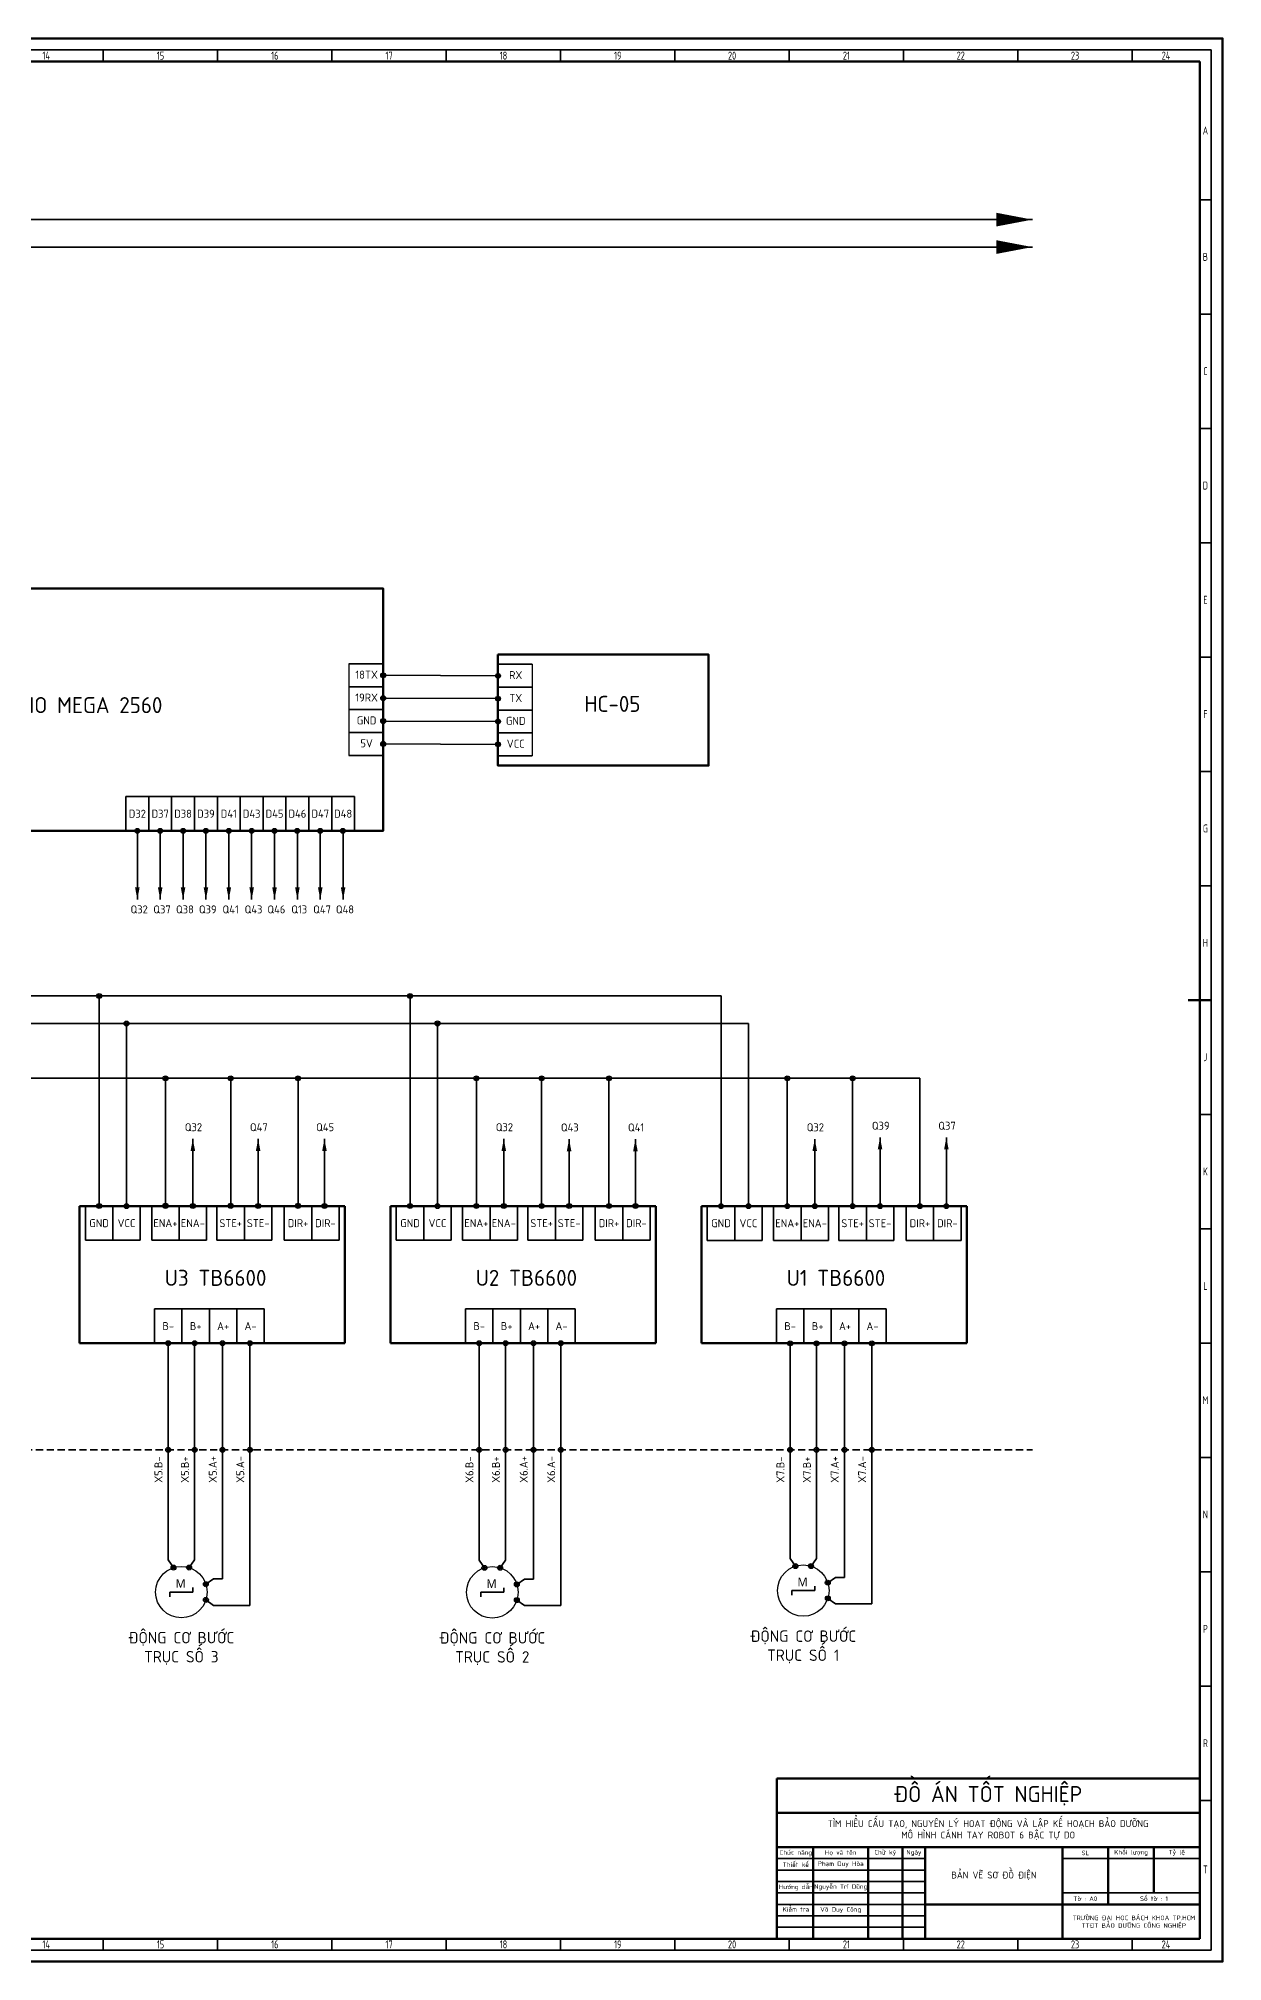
# Model space of a CAD drawing. Header units: millimetres. Extents: x -253 to 12701, y 1223 to 2077.
# Drawn here: x 1941 to 2459, y 1225 to 2066 of the extents above; entities that cross this region are included whole.
import ezdxf
from ezdxf.enums import TextEntityAlignment as Align

# ---------------------------------------------------------------- set-up
doc = ezdxf.new("R2010")
doc.units = ezdxf.units.MM
doc.linetypes.add('HIDDEN2', pattern=[4.7625, 3.175, -1.5875])
for name, color, linetype, lineweight in [('Chu', 241, 'Continuous', 35), ('Net 0.35', 20, 'Continuous', 35), ('Net 0.7', 7, 'Continuous', 70)]:
    doc.layers.add(name, color=color, linetype=linetype, lineweight=lineweight)
for name, color, linetype in [('DESCCHILD', 20, 'Continuous'), ('Layer3', 7, 'HIDDEN2'), ('MISC', 2, 'Continuous'), ('PHA_A', 1, 'Continuous'), ('PHA_C', 5, 'Continuous'), ('PHA_N', 7, 'Continuous'), ('SYMS', 7, 'Continuous'), ('THIET_BI', 4, 'Continuous')]:
    doc.layers.add(name, color=color, linetype=linetype)
doc.styles.add('SLDTEXTSTYLE1', font='TXT', dxfattribs={"width": 0.7})
doc.styles.get("Standard").update_dxf_attribs({"font": 'arial.ttf'})
doc.styles.add('WD_IEC', font='')
doc.styles.get('WD_IEC').set_extended_font_data('Meiryo UI')

# ---------------------------------------------------------------- blocks, each defined once
blk = doc.blocks.new('WDDOT')
for radius in [0.72, 0.449, 0.223]:
    blk.add_circle((0, 0), radius)
blk = doc.blocks.new('VMO13')
blk.add_circle((0, 0), 7.5)
at = {"style": 'WD_IEC'}
blk.add_attdef('TERM02', (-0.69, 7.75), '', height=2, rotation=90, dxfattribs=at)
for tag, p in [('INST', (-12.88, 12.75)), ('LOC', (-12.88, 9.25)), ('TAG1', (-12.88, 5.75)), ('DESC1', (-12.88, 1.5)), ('DESC2', (-12.88, -2)), ('DESC3', (-12.88, -5.5)), ('RATING1', (-12.88, -9)), ('RATING2', (-12.88, -12.5)), ('RATING3', (-12.88, -16)), ('RATING4', (-12.95, -19.58))]:
    blk.add_attdef(tag, text='', height=2.5, dxfattribs=at).set_placement(p, align=Align.RIGHT)
at = {"style": 'WD_IEC', "flags": 1}
for tag, p, height in [('X2TERM02', (0, 7.5), 0.32), ('CAT', (12.75, 6.5), 1.5), ('MFG', (12.75, 9), 1.5), ('X4LINK', (-7.5, 0), 0.32), ('X0TERM01', (-6.4, 3.9), 0.32), ('X0TERM03', (6.4, 3.9), 0.32), ('X1LINK', (7.5, 0), 0.32), ('X8TERM04', (0, -7.5), 0.32), ('ASSYCODE', (1, -9), 1), ('CATDESC', (1, -12), 1), ('FAMILY', (1, -10.5), 1)]:
    blk.add_attdef(tag, p, '', height=height, dxfattribs=at)
at = {"style": 'WD_IEC'}
for tag, p in [('TERM01', (-7.35, 4.34)), ('TERM03', (9.35, 4.53)), ('TERM04', (-0.59, -7.92))]:
    blk.add_attdef(tag, text='', height=2, rotation=90, dxfattribs=at).set_placement(p, align=Align.RIGHT)
for tag, p in [('M', (-0.22, 1.27)), ('3~', (-0.12, -3.73))]:
    blk.add_attdef(tag, text='', height=2.5, dxfattribs=at).set_placement(p, align=Align.CENTER)
at = {"lineweight": 15, "style": 'WD_IEC'}
blk.add_attdef('XREF', text='', height=2.5, dxfattribs=at).set_placement((-13.19, -22.86), align=Align.RIGHT)

msp = doc.modelspace()

# ---------------------------------------------------------------- linework, layer by layer
at = {"layer": 'Layer3', "lineweight": 35}
msp.add_line((1378.28, 1448.92), (2376.09, 1448.91), dxfattribs=at)
at = {"layer": 'Net 0.35', "linetype": 'Continuous', "lineweight": 35}
for p, q in [((1285.28, 2061.13), (2454.28, 2061.13)), ((1969.78, 2061.13), (1969.78, 2056.13)), ((2019.78, 2061.13), (2019.78, 2056.13)), ((2069.78, 2061.13), (2069.78, 2056.13)), ((2119.78, 2061.13), (2119.78, 2056.13)), ((2169.78, 2061.13), (2169.78, 2056.13)), ((2219.78, 2061.13), (2219.78, 2056.13)), ((2269.78, 2061.13), (2269.78, 2056.13)), ((2319.78, 2061.13), (2319.78, 2056.13)), ((2369.78, 2061.13), (2369.78, 2056.13)), ((2419.78, 2061.13), (2419.78, 2056.13)), ((2454.28, 2061.13), (2454.28, 1230.13)), ((2454.28, 1995.63), (2449.28, 1995.63)), ((2454.28, 1945.63), (2449.28, 1945.63)), ((2454.28, 1895.63), (2449.28, 1895.63)), ((2454.28, 1845.63), (2449.28, 1845.63)), ((2454.28, 1795.63), (2449.28, 1795.63)), ((2454.28, 1745.63), (2449.28, 1745.63)), ((2454.28, 1695.63), (2449.28, 1695.63)), ((2454.28, 1595.63), (2449.28, 1595.63)), ((2454.28, 1545.63), (2449.28, 1545.63)), ((2454.28, 1495.63), (2449.28, 1495.63)), ((2454.28, 1445.63), (2449.28, 1445.63)), ((2454.28, 1395.63), (2449.28, 1395.63)), ((2454.28, 1345.63), (2449.28, 1345.63)), ((2454.28, 1295.63), (2449.28, 1295.63)), ((2454.28, 1230.13), (1285.28, 1230.13)), ((1969.78, 1235.13), (1969.78, 1230.13)), ((2019.78, 1235.13), (2019.78, 1230.13)), ((2069.78, 1235.13), (2069.78, 1230.13)), ((2119.78, 1235.13), (2119.78, 1230.13)), ((2169.78, 1235.13), (2169.78, 1230.13)), ((2219.78, 1235.13), (2219.78, 1230.13)), ((2269.78, 1235.13), (2269.78, 1230.13)), ((2319.78, 1235.13), (2319.78, 1230.13)), ((2369.78, 1235.13), (2369.78, 1230.13)), ((2419.78, 1235.13), (2419.78, 1230.13))]:
    msp.add_line(p, q, dxfattribs=at)
at = {"layer": 'Net 0.35'}
for p, q in [((2264.28, 1270.13), (2329.28, 1270.13)), ((2389.28, 1270.13), (2449.28, 1270.13)), ((2264.28, 1265.13), (2329.28, 1265.13)), ((2264.28, 1260.13), (2329.28, 1260.13)), ((2264.28, 1255.13), (2329.28, 1255.13)), ((2389.28, 1255.13), (2449.28, 1255.13)), ((2329.28, 1250.13), (2264.28, 1250.13)), ((2264.28, 1245.13), (2329.28, 1245.13)), ((2264.28, 1240.13), (2329.28, 1240.13))]:
    msp.add_line(p, q, dxfattribs=at)
at = {"layer": 'Net 0.7', "linetype": 'Continuous', "lineweight": 70}
for p, q in [((1290.28, 2056.13), (2449.28, 2056.13)), ((2449.28, 2056.13), (2449.28, 1235.13)), ((2444.28, 1645.63), (2454.28, 1645.63)), ((2449.28, 1235.13), (1290.28, 1235.13))]:
    msp.add_line(p, q, dxfattribs=at)
at = {"layer": 'Net 0.7'}
for p, q in [((2264.28, 1290.13), (2264.28, 1305.13)), ((2449.28, 1305.13), (2264.28, 1305.13)), ((2264.28, 1290.13), (2264.28, 1235.13)), ((2449.28, 1290.13), (2264.28, 1290.13)), ((2264.28, 1275.13), (2449.28, 1275.13)), ((2280.28, 1275.13), (2280.28, 1235.13)), ((2304.28, 1275.13), (2304.28, 1235.13)), ((2319.28, 1275.13), (2319.28, 1235.13)), ((2329.28, 1275.13), (2329.28, 1235.13)), ((2389.28, 1275.13), (2389.28, 1235.13)), ((2409.28, 1275.13), (2409.28, 1250.13)), ((2429.28, 1275.13), (2429.28, 1255.13)), ((2329.28, 1250.13), (2449.28, 1250.13))]:
    msp.add_line(p, q, dxfattribs=at)
msp.add_lwpolyline([(1270.28, 1225.13), (2459.28, 1225.13), (2459.28, 2066.13), (1270.28, 2066.13)], close=True, dxfattribs=at)
at = {"layer": 'PHA_A', "lineweight": 35}
for p, q in [((1472.65, 1986.91), (2376.09, 1986.91)), ((2092.16, 1757.62), (2142.38, 1757.43)), ((1561.43, 1635.4), (2251.93, 1635.4)), ((1979.93, 1554.83), (1979.93, 1635.4)), ((2115.93, 1555.51), (2115.93, 1635.24)), ((2251.93, 1555.49), (2251.93, 1635.4)), ((1585.43, 1611.4), (2326.93, 1611.4)), ((1996.93, 1611.4), (1996.93, 1554.83)), ((2025.49, 1611.4), (2025.49, 1554.91)), ((2054.93, 1611.4), (2054.93, 1554.91)), ((2132.93, 1611.4), (2132.93, 1555.54)), ((2161.49, 1611.4), (2161.49, 1555.54)), ((2190.93, 1611.4), (2190.93, 1555.54)), ((2268.93, 1611.4), (2268.93, 1555.49)), ((2297.49, 1611.4), (2297.49, 1555.49)), ((2326.93, 1611.4), (2326.93, 1555.49)), ((1998.18, 1494.85), (1998.18, 1400.78)), ((2033.91, 1494.85), (2033.91, 1380.88)), ((2134.18, 1494.77), (2134.18, 1400.7)), ((2169.91, 1494.77), (2169.91, 1380.79)), ((2270.18, 1495.51), (2270.18, 1401.44)), ((2305.91, 1495.51), (2305.91, 1381.54)), ((1998.18, 1400.78), (2000.47, 1397.41)), ((2134.18, 1400.7), (2136.47, 1397.32)), ((2270.18, 1401.44), (2272.47, 1398.06)), ((2018, 1380.88), (2014.64, 1383.3)), ((2018, 1380.88), (2033.91, 1380.88)), ((2154, 1380.79), (2150.64, 1383.21)), ((2154, 1380.79), (2169.91, 1380.79)), ((2290, 1381.54), (2286.64, 1383.95)), ((2290, 1381.54), (2305.91, 1381.54))]:
    msp.add_line(p, q, dxfattribs=at)
msp.add_lwpolyline([(2376.09, 1986.91, 0, 6, 0), (2360.33, 1986.91, 6, 6, 0)], format="xyseb", dxfattribs=at)
at = {"layer": 'PHA_C', "lineweight": 35}
for p, q in [((2142.38, 1787.43), (2092.16, 1787.62)), ((2142.38, 1777.43), (2092.16, 1777.62)), ((1984.66, 1719.6), (1984.66, 1689.6)), ((1994.66, 1719.6), (1994.66, 1689.6)), ((2004.66, 1719.6), (2004.66, 1689.6)), ((2014.66, 1719.6), (2014.66, 1689.6)), ((2024.66, 1719.6), (2024.66, 1689.6)), ((2034.66, 1719.6), (2034.66, 1689.6)), ((2044.66, 1719.6), (2044.66, 1689.6)), ((2054.66, 1719.6), (2054.66, 1689.6)), ((2064.66, 1719.6), (2064.66, 1689.6)), ((2074.66, 1719.6), (2074.66, 1689.6)), ((2008.93, 1554.85), (2008.93, 1584.85)), ((2037.49, 1554.85), (2037.49, 1584.85)), ((2066.49, 1554.85), (2066.49, 1584.85)), ((2144.93, 1554.85), (2144.93, 1584.85)), ((2173.49, 1555.54), (2173.49, 1584.77)), ((2202.49, 1555.54), (2202.49, 1584.77)), ((2280.93, 1554.83), (2280.93, 1584.83)), ((2309.49, 1555.51), (2309.49, 1585.51)), ((2338.49, 1555.51), (2338.49, 1585.51))]:
    msp.add_line(p, q, dxfattribs=at)
for points in [[(1984.66, 1689.6, 0, 2, 0), (1984.66, 1694.86, 2, 2, 0)], [(1994.66, 1689.6, 0, 2, 0), (1994.66, 1694.86, 2, 2, 0)], [(2004.66, 1689.6, 0, 2, 0), (2004.66, 1694.86, 2, 2, 0)], [(2014.66, 1689.6, 0, 2, 0), (2014.66, 1694.86, 2, 2, 0)], [(2024.66, 1689.6, 0, 2, 0), (2024.66, 1694.86, 2, 2, 0)], [(2034.66, 1689.6, 0, 2, 0), (2034.66, 1694.86, 2, 2, 0)], [(2044.66, 1689.6, 0, 2, 0), (2044.66, 1694.86, 2, 2, 0)], [(2054.66, 1689.6, 0, 2, 0), (2054.66, 1694.86, 2, 2, 0)], [(2064.66, 1689.6, 0, 2, 0), (2064.66, 1694.86, 2, 2, 0)], [(2074.66, 1689.6, 0, 2, 0), (2074.66, 1694.86, 2, 2, 0)], [(2008.93, 1584.85, 0, 2, 0), (2008.93, 1579.6, 2, 2, 0)], [(2037.49, 1584.85, 0, 2, 0), (2037.49, 1579.6, 2, 2, 0)], [(2066.49, 1584.85, 0, 2, 0), (2066.49, 1579.6, 2, 2, 0)], [(2144.93, 1584.85, 0, 2, 0), (2144.93, 1579.6, 2, 2, 0)], [(2173.49, 1584.77, 0, 2, 0), (2173.49, 1579.51, 2, 2, 0)], [(2202.49, 1584.77, 0, 2, 0), (2202.49, 1579.51, 2, 2, 0)], [(2280.93, 1584.83, 0, 2, 0), (2280.93, 1579.57, 2, 2, 0)], [(2309.49, 1585.51, 0, 2, 0), (2309.49, 1580.26, 2, 2, 0)], [(2338.49, 1585.51, 0, 2, 0), (2338.49, 1580.26, 2, 2, 0)]]:
    msp.add_lwpolyline(points, format="xyseb", dxfattribs=at)
at = {"layer": 'PHA_N', "lineweight": 35}
for p, q in [((1472.65, 1974.91), (2376.09, 1974.91)), ((2092.16, 1767.62), (2142.38, 1767.43)), ((1549.43, 1647.4), (2239.93, 1647.4)), ((1967.93, 1554.85), (1967.93, 1647.4)), ((2103.93, 1555.54), (2103.93, 1647.4)), ((2239.93, 1555.51), (2239.93, 1647.4)), ((2009.73, 1494.85), (2009.73, 1400.78)), ((2021.91, 1494.85), (2021.92, 1392.43)), ((2145.73, 1494.77), (2145.73, 1400.7)), ((2157.91, 1494.77), (2157.92, 1392.35)), ((2281.73, 1495.51), (2281.73, 1401.44)), ((2293.91, 1495.51), (2293.92, 1393.09)), ((2009.73, 1400.78), (2007.31, 1397.42)), ((2145.73, 1400.7), (2143.31, 1397.34)), ((2281.73, 1401.44), (2279.31, 1398.08)), ((2018, 1392.43), (2014.62, 1390.14)), ((2018, 1392.43), (2021.92, 1392.43)), ((2154, 1392.35), (2150.62, 1390.06)), ((2154, 1392.35), (2157.92, 1392.35)), ((2290, 1393.09), (2286.62, 1390.8)), ((2290, 1393.09), (2293.92, 1393.09))]:
    msp.add_line(p, q, dxfattribs=at)
msp.add_lwpolyline([(2376.09, 1974.91, 0, 6, 0), (2360.33, 1974.91, 6, 6, 0)], format="xyseb", dxfattribs=at)
at = {"layer": 'THIET_BI', "lineweight": 35}
for p, q in [((2092.16, 1792.62), (2077.16, 1792.62)), ((2157.38, 1792.43), (2142.38, 1792.43)), ((2092.16, 1782.62), (2077.16, 1782.62)), ((2157.38, 1782.43), (2142.38, 1782.43)), ((2092.16, 1772.62), (2077.16, 1772.62)), ((2157.38, 1772.43), (2142.38, 1772.43)), ((2092.16, 1762.62), (2077.16, 1762.62)), ((2157.38, 1762.43), (2142.38, 1762.43)), ((2092.16, 1752.62), (2077.16, 1752.62)), ((2157.38, 1752.43), (2142.38, 1752.43)), ((1979.66, 1734.6), (2079.66, 1734.6)), ((1979.66, 1719.6), (1979.66, 1734.6)), ((1989.66, 1719.6), (1989.66, 1734.6)), ((1999.66, 1719.6), (1999.66, 1734.6)), ((2009.66, 1719.6), (2009.66, 1734.6)), ((2019.66, 1719.6), (2019.66, 1734.6)), ((2029.66, 1719.6), (2029.66, 1734.6)), ((2039.66, 1719.6), (2039.66, 1734.6)), ((2049.66, 1719.6), (2049.66, 1734.6)), ((2059.66, 1719.6), (2059.66, 1734.6)), ((2069.66, 1719.6), (2069.66, 1734.6)), ((2079.66, 1719.6), (2079.66, 1734.6)), ((1961.93, 1540.54), (1961.93, 1555.54)), ((1973.93, 1540.54), (1973.93, 1555.54)), ((1985.93, 1540.54), (1985.93, 1555.54)), ((1990.93, 1540.54), (1990.93, 1555.54)), ((2002.93, 1540.54), (2002.93, 1555.54)), ((2014.93, 1540.54), (2014.93, 1555.54)), ((2019.49, 1540.54), (2019.49, 1555.54)), ((2031.49, 1540.54), (2031.49, 1555.54)), ((2043.49, 1540.54), (2043.49, 1555.54)), ((2048.93, 1540.54), (2048.93, 1555.54)), ((2060.93, 1540.54), (2060.93, 1555.54)), ((2072.93, 1540.54), (2072.93, 1555.54)), ((2097.93, 1540.54), (2097.93, 1555.54)), ((2109.93, 1540.54), (2109.93, 1555.54)), ((2121.93, 1540.54), (2121.93, 1555.54)), ((2126.93, 1540.54), (2126.93, 1555.54)), ((2138.93, 1540.54), (2138.93, 1555.54)), ((2150.93, 1540.54), (2150.93, 1555.54)), ((2155.49, 1540.54), (2155.49, 1555.54)), ((2167.49, 1540.54), (2167.49, 1555.54)), ((2179.49, 1540.54), (2179.49, 1555.54)), ((2184.93, 1540.54), (2184.93, 1555.54)), ((2196.93, 1540.54), (2196.93, 1555.54)), ((2208.93, 1540.54), (2208.93, 1555.54)), ((2233.93, 1540.51), (2233.93, 1555.51)), ((2245.93, 1540.51), (2245.93, 1555.51)), ((2257.93, 1540.51), (2257.93, 1555.51)), ((2262.93, 1540.51), (2262.93, 1555.51)), ((2274.93, 1540.51), (2274.93, 1555.51)), ((2286.93, 1540.51), (2286.93, 1555.51)), ((2291.49, 1540.51), (2291.49, 1555.51)), ((2303.49, 1540.51), (2303.49, 1555.51)), ((2315.49, 1540.51), (2315.49, 1555.51)), ((2320.93, 1540.51), (2320.93, 1555.51)), ((2332.93, 1540.51), (2332.93, 1555.51)), ((2344.93, 1540.51), (2344.93, 1555.51)), ((1961.93, 1540.54), (1973.93, 1540.54)), ((1973.93, 1540.54), (1985.93, 1540.54)), ((1990.93, 1540.54), (2002.93, 1540.54)), ((2002.93, 1540.54), (2014.93, 1540.54)), ((2019.49, 1540.54), (2031.49, 1540.54)), ((2031.49, 1540.54), (2043.49, 1540.54)), ((2048.93, 1540.54), (2060.93, 1540.54)), ((2060.93, 1540.54), (2072.93, 1540.54)), ((2097.93, 1540.54), (2109.93, 1540.54)), ((2109.93, 1540.54), (2121.93, 1540.54)), ((2126.93, 1540.54), (2138.93, 1540.54)), ((2138.93, 1540.54), (2150.93, 1540.54)), ((2155.49, 1540.54), (2167.49, 1540.54)), ((2167.49, 1540.54), (2179.49, 1540.54)), ((2184.93, 1540.54), (2196.93, 1540.54)), ((2196.93, 1540.54), (2208.93, 1540.54)), ((2233.93, 1540.51), (2245.93, 1540.51)), ((2245.93, 1540.51), (2257.93, 1540.51)), ((2262.93, 1540.51), (2274.93, 1540.51)), ((2274.93, 1540.51), (2286.93, 1540.51)), ((2291.49, 1540.51), (2303.49, 1540.51)), ((2303.49, 1540.51), (2315.49, 1540.51)), ((2320.93, 1540.51), (2332.93, 1540.51)), ((2332.93, 1540.51), (2344.93, 1540.51)), ((1992.18, 1495.54), (1992.18, 1510.54)), ((1992.18, 1510.54), (2040.18, 1510.54)), ((2004.18, 1495.54), (2004.18, 1510.54)), ((2016.18, 1495.54), (2016.18, 1510.54)), ((2028.18, 1495.54), (2028.18, 1510.54)), ((2040.18, 1495.54), (2040.18, 1510.54)), ((2128.18, 1495.54), (2128.18, 1510.54)), ((2128.18, 1510.54), (2176.18, 1510.54)), ((2140.18, 1495.54), (2140.18, 1510.54)), ((2152.18, 1495.54), (2152.18, 1510.54)), ((2164.18, 1495.54), (2164.18, 1510.54)), ((2176.18, 1495.54), (2176.18, 1510.54)), ((2264.18, 1495.51), (2264.18, 1510.51)), ((2264.18, 1510.51), (2312.18, 1510.51)), ((2276.18, 1495.51), (2276.18, 1510.51)), ((2288.18, 1495.51), (2288.18, 1510.51)), ((2300.18, 1495.51), (2300.18, 1510.51)), ((2312.18, 1495.51), (2312.18, 1510.51)), ((2008.91, 1386.7), (2008.91, 1388.7)), ((2144.91, 1386.61), (2144.91, 1388.61)), ((2280.91, 1387.36), (2280.91, 1389.36)), ((2003.91, 1386.7), (1998.91, 1386.7)), ((1998.91, 1386.7), (1998.91, 1384.7)), ((2003.91, 1386.7), (2008.91, 1386.7)), ((2139.91, 1386.61), (2134.91, 1386.61)), ((2134.91, 1386.61), (2134.91, 1384.61)), ((2139.91, 1386.61), (2144.91, 1386.61)), ((2275.91, 1387.36), (2270.91, 1387.36)), ((2270.91, 1387.36), (2270.91, 1385.36)), ((2275.91, 1387.36), (2280.91, 1387.36))]:
    msp.add_line(p, q, dxfattribs=at)
at = {"layer": 'THIET_BI'}
for p, q in [((2077.16, 1792.62), (2077.16, 1752.62)), ((2157.38, 1792.43), (2157.38, 1752.43)), ((2092.16, 1762.62), (2092.16, 1752.62)), ((2067.16, 1719.6), (2092.16, 1719.6))]:
    msp.add_line(p, q, dxfattribs=at)
at = {"layer": 'THIET_BI', "lineweight": 50}
for p, q in [((1961.93, 1555.54), (1959.43, 1555.54)), ((1959.43, 1555.54), (1959.43, 1495.54)), ((1985.93, 1555.54), (1961.93, 1555.54)), ((1990.93, 1555.54), (1985.93, 1555.54)), ((1990.93, 1555.54), (2075.43, 1555.54)), ((2075.43, 1555.54), (2075.43, 1495.54)), ((2097.93, 1555.54), (2095.43, 1555.54)), ((2095.43, 1555.54), (2095.43, 1495.54)), ((2121.93, 1555.54), (2097.93, 1555.54)), ((2126.93, 1555.54), (2121.93, 1555.54)), ((2126.93, 1555.54), (2211.43, 1555.54)), ((2211.43, 1555.54), (2211.43, 1495.54)), ((2233.93, 1555.51), (2231.43, 1555.51)), ((2231.43, 1555.51), (2231.43, 1495.51)), ((2257.93, 1555.51), (2233.93, 1555.51)), ((2262.93, 1555.51), (2257.93, 1555.51)), ((2262.93, 1555.51), (2347.43, 1555.51)), ((2347.43, 1555.51), (2347.43, 1495.51)), ((1959.43, 1495.54), (1988.43, 1495.54)), ((1988.43, 1495.54), (2043.93, 1495.54)), ((2043.93, 1495.54), (2075.43, 1495.54)), ((2095.43, 1495.54), (2124.43, 1495.54)), ((2124.43, 1495.54), (2179.93, 1495.54)), ((2179.93, 1495.54), (2211.43, 1495.54)), ((2231.43, 1495.51), (2260.43, 1495.51)), ((2260.43, 1495.51), (2315.93, 1495.51)), ((2315.93, 1495.51), (2347.43, 1495.51))]:
    msp.add_line(p, q, dxfattribs=at)
msp.add_lwpolyline([(1802.16, 1719.6), (2092.16, 1719.6), (2092.16, 1825.65), (1802.16, 1825.65)], close=True, dxfattribs=at)
at = {"layer": 'THIET_BI', "lineweight": 70}
msp.add_lwpolyline([(2142.38, 1796.7), (2234.49, 1796.7), (2234.49, 1748.17), (2142.38, 1748.17)], close=True, dxfattribs=at)

# ---------------------------------------------------------------- block references
at = {"layer": 'PHA_A', "lineweight": 35, "xscale": 1.5000000075, "yscale": 1.5000000075, "zscale": 1.5000000075}
for p in [(1979.93, 1635.32), (2115.93, 1635.4), (1996.93, 1611.4), (2025.49, 1611.4), (2054.93, 1611.39), (2132.93, 1611.4), (2161.49, 1611.4), (2190.93, 1611.4), (2268.93, 1611.4), (2297.49, 1611.4)]:
    msp.add_blockref('WDDOT', p, dxfattribs=at)
at = {"layer": 'SYMS', "lineweight": 35}
for p, xscale, yscale, zscale in [((2092.16, 1787.62), 1.5000000075, 1.5000000075, 1.5000000075), ((2142.38, 1787.43), 1.5000000075, 1.5000000075, 1.5000000075), ((2092.16, 1777.62), 1.5000000075, 1.5000000075, 1.5000000075), ((2142.38, 1777.43), 1.5000000075, 1.5000000075, 1.5000000075), ((2092.16, 1767.62), 1.5000000075, 1.5000000075, 1.5000000075), ((2142.38, 1767.43), 1.5000000075, 1.5000000075, 1.5000000075), ((2092.16, 1757.62), 1.5000000075, 1.5000000075, 1.5000000075), ((2142.38, 1757.43), 1.5000000075, 1.5000000075, 1.5000000075), ((1984.66, 1719.6), 1.5000000075, 1.5000000075, 1.5000000075), ((1994.66, 1719.6), 1.5000000075, 1.5000000075, 1.5000000075), ((2004.66, 1719.6), 1.5000000075, 1.5000000075, 1.5000000075), ((2014.66, 1719.6), 1.5000000075, 1.5000000075, 1.5000000075), ((2024.66, 1719.6), 1.5000000075, 1.5000000075, 1.5000000075), ((2034.66, 1719.6), 1.5000000075, 1.5000000075, 1.5000000075), ((2044.66, 1719.6), 1.5000000075, 1.5000000075, 1.5000000075), ((2054.53, 1719.6), 1.5000000075, 1.5000000075, 1.5000000075), ((2064.66, 1719.6), 1.5000000075, 1.5000000075, 1.5000000075), ((2074.53, 1719.6), 1.5000000075, 1.5000000075, 1.5000000075), ((1967.93, 1647.4), 1.5000000075, 1.5000000075, 1.5000000075), ((2103.93, 1647.4), 1.5000000075, 1.5000000075, 1.5000000075), ((1967.93, 1555.54), 1.5000000075, 1.5000000075, 1.5000000075), ((1979.93, 1555.51), 1.5000000075, 1.5000000075, 1.5000000075), ((1996.93, 1555.68), 1.5000000075, 1.5000000075, 1.5000000075), ((1996.93, 1555.68), 1.5000000075, 1.5000000075, 1.5000000075), ((1996.93, 1555.54), 1.5000000075, 1.5000000075, 1.5000000075), ((2025.49, 1555.68), 1.5000000075, 1.5000000075, 1.5000000075), ((2025.49, 1555.68), 1.5000000075, 1.5000000075, 1.5000000075), ((2025.49, 1555.54), 1.5000000075, 1.5000000075, 1.5000000075), ((2054.93, 1555.68), 1.5000000075, 1.5000000075, 1.5000000075), ((2054.93, 1555.68), 1.5000000075, 1.5000000075, 1.5000000075), ((2054.93, 1555.54), 1.5000000075, 1.5000000075, 1.5000000075), ((2103.93, 1555.54), 1.5000000075, 1.5000000075, 1.5000000075), ((2115.93, 1555.51), 1.5000000075, 1.5000000075, 1.5000000075), ((2132.93, 1555.54), 1.5000000075, 1.5000000075, 1.5000000075), ((2161.49, 1555.54), 1.5000000075, 1.5000000075, 1.5000000075), ((2190.93, 1555.54), 1.5000000075, 1.5000000075, 1.5000000075), ((2239.93, 1555.51), 1.5000000075, 1.5000000075, 1.5000000075), ((2251.93, 1555.49), 1.5000000075, 1.5000000075, 1.5000000075), ((2268.93, 1555.49), 1.5000000075, 1.5000000075, 1.5000000075), ((2268.93, 1555.49), 1.5000000075, 1.5000000075, 1.5000000075), ((2297.49, 1555.49), 1.5000000075, 1.5000000075, 1.5000000075), ((2297.49, 1555.49), 1.5000000075, 1.5000000075, 1.5000000075), ((2326.93, 1555.49), 1.5000000075, 1.5000000075, 1.5000000075), ((2326.93, 1555.49), 1.5000000075, 1.5000000075, 1.5000000075), ((1998.18, 1495.54), 1.5, 1.5, 1.5), ((2009.73, 1495.54), 1.5, 1.5, 1.5), ((2021.91, 1495.54), 1.5, 1.5, 1.5), ((2033.91, 1495.54), 1.5, 1.5, 1.5), ((2134.18, 1495.54), 1.5, 1.5, 1.5), ((2145.73, 1495.54), 1.5, 1.5, 1.5), ((2157.91, 1495.54), 1.5, 1.5, 1.5), ((2169.91, 1495.54), 1.5, 1.5, 1.5), ((2270.18, 1495.51), 1.5, 1.5, 1.5), ((2281.73, 1495.51), 1.5, 1.5, 1.5), ((2293.91, 1495.51), 1.5, 1.5, 1.5), ((2305.91, 1495.51), 1.5, 1.5, 1.5), ((1998.18, 1448.9), 1.5, 1.5, 1.5), ((2009.73, 1448.9), 1.5, 1.5, 1.5), ((2021.92, 1448.92), 1.5, 1.5, 1.5), ((2033.91, 1448.9), 1.5, 1.5, 1.5), ((2134.18, 1448.91), 1.5, 1.5, 1.5), ((2145.73, 1448.91), 1.5, 1.5, 1.5), ((2157.91, 1448.91), 1.5, 1.5, 1.5), ((2169.91, 1448.91), 1.5, 1.5, 1.5), ((2270.18, 1448.91), 1.5, 1.5, 1.5), ((2281.73, 1448.91), 1.5, 1.5, 1.5), ((2293.91, 1448.91), 1.5, 1.5, 1.5), ((2305.91, 1448.91), 1.5, 1.5, 1.5), ((2000.47, 1397.41), 1.5, 1.5, 1.5), ((2007.31, 1397.42), 1.5, 1.5, 1.5), ((2136.47, 1397.32), 1.5, 1.5, 1.5), ((2143.31, 1397.34), 1.5, 1.5, 1.5), ((2272.47, 1398.06), 1.5, 1.5, 1.5), ((2279.31, 1398.08), 1.5, 1.5, 1.5)]:
    msp.add_blockref('WDDOT', p, dxfattribs=dict(at, xscale=xscale, yscale=yscale, zscale=zscale))
at = {"layer": 'SYMS', "lineweight": 35, "xscale": 1.5, "yscale": 1.5, "zscale": 1.5}
for p, rotation in [((2008.93, 1555.54), 180), ((2037.49, 1555.54), 180), ((2066.49, 1555.54), 180), ((2144.93, 1555.54), 180), ((2173.49, 1555.54), 180), ((2202.49, 1555.54), 180), ((2280.93, 1555.51), 180), ((2309.49, 1555.51), 180), ((2338.49, 1555.51), 180), ((2014.62, 1390.14), 270), ((2150.62, 1390.06), 270), ((2286.62, 1390.8), 270), ((2014.64, 1383.3), 270), ((2150.64, 1383.21), 270), ((2286.64, 1383.95), 270)]:
    msp.add_blockref('WDDOT', p, dxfattribs=dict(at, rotation=rotation))
at = {"layer": 'THIET_BI', "lineweight": 70}
ref = msp.add_blockref('VMO13', (2003.91, 1386.7), dxfattribs=dict(at, xscale=1.5, yscale=1.5, zscale=1.5))
ref.add_attrib('M', 'M', dxfattribs={"layer": 'MISC', "height": 3.75, "style": 'WD_IEC'}).set_placement((2003.58, 1388.6), align=Align.CENTER)
ref = msp.add_blockref('VMO13', (2139.91, 1386.61), dxfattribs=dict(at, xscale=1.5, yscale=1.5, zscale=1.5))
ref.add_attrib('M', 'M', dxfattribs={"layer": 'MISC', "height": 3.75, "style": 'WD_IEC'}).set_placement((2139.58, 1388.51), align=Align.CENTER)
ref = msp.add_blockref('VMO13', (2275.91, 1387.36), dxfattribs=dict(at, xscale=1.5, yscale=1.5, zscale=1.5))
ref.add_attrib('M', 'M', dxfattribs={"layer": 'MISC', "height": 3.75, "style": 'WD_IEC'}).set_placement((2275.58, 1389.25), align=Align.CENTER)

# ---------------------------------------------------------------- texts
at = {"layer": 'Chu', "char_height": 3.5, "attachment_point": 5, "style": 'SLDTEXTSTYLE1'}
for s, insert in [('{\\fTCVN 7284|b0|i0|c0|p34;14}', (1944.78, 2058.63)), ('{\\fTCVN 7284|b0|i0|c0|p34;15}', (1994.78, 2058.63)), ('{\\fTCVN 7284|b0|i0|c0|p34;16}', (2044.78, 2058.63)), ('{\\fTCVN 7284|b0|i0|c0|p34;17}', (2094.78, 2058.63)), ('{\\fTCVN 7284|b0|i0|c0|p34;18}', (2144.78, 2058.63)), ('{\\fTCVN 7284|b0|i0|c0|p34;19}', (2194.78, 2058.63)), ('{\\fTCVN 7284|b0|i0|c0|p34;20}', (2244.78, 2058.63)), ('{\\fTCVN 7284|b0|i0|c0|p34;21}', (2294.78, 2058.63)), ('{\\fTCVN 7284|b0|i0|c0|p34;22}', (2344.78, 2058.63)), ('{\\fTCVN 7284|b0|i0|c0|p34;23}', (2394.78, 2058.63)), ('{\\fTCVN 7284|b0|i0|c0|p34;24}', (2434.53, 2058.63)), ('{\\fTCVN 7284|b0|i0|c0|p34;A}', (2451.78, 2025.88)), ('{\\fTCVN 7284|b0|i0|c0|p34;B}', (2451.78, 1970.63)), ('{\\fTCVN 7284|b0|i0|c0|p34;C}', (2451.78, 1920.63)), ('{\\fTCVN 7284|b0|i0|c0|p34;D}', (2451.78, 1870.63)), ('{\\fTCVN 7284|b0|i0|c0|p34;E}', (2451.78, 1820.63)), ('{\\fTCVN 7284|b0|i0|c0|p34;F}', (2451.78, 1770.63)), ('{\\fTCVN 7284|b0|i0|c0|p34;G}', (2451.78, 1720.63)), ('{\\fTCVN 7284|b0|i0|c0|p34;H}', (2451.78, 1670.63)), ('{\\fTCVN 7284|b0|i0|c0|p34;J}', (2451.78, 1620.63)), ('{\\fTCVN 7284|b0|i0|c0|p34;K}', (2451.78, 1570.63)), ('{\\fTCVN 7284|b0|i0|c0|p34;L}', (2451.78, 1520.63)), ('{\\fTCVN 7284|b0|i0|c0|p34;M}', (2451.78, 1470.63)), ('{\\fTCVN 7284|b0|i0|c0|p34;N}', (2451.78, 1420.63)), ('{\\fTCVN 7284|b0|i0|c0|p34;P}', (2451.78, 1370.63)), ('{\\fTCVN 7284|b0|i0|c0|p34;R}', (2451.78, 1320.63)), ('{\\fTCVN 7284|b0|i0|c0|p34;T}', (2451.78, 1265.38)), ('{\\fTCVN 7284|b0|i0|c0|p34;14}', (1944.78, 1232.63)), ('{\\fTCVN 7284|b0|i0|c0|p34;15}', (1994.78, 1232.63)), ('{\\fTCVN 7284|b0|i0|c0|p34;16}', (2044.78, 1232.63)), ('{\\fTCVN 7284|b0|i0|c0|p34;17}', (2094.78, 1232.63)), ('{\\fTCVN 7284|b0|i0|c0|p34;18}', (2144.78, 1232.63)), ('{\\fTCVN 7284|b0|i0|c0|p34;19}', (2194.78, 1232.63)), ('{\\fTCVN 7284|b0|i0|c0|p34;20}', (2244.78, 1232.63)), ('{\\fTCVN 7284|b0|i0|c0|p34;21}', (2294.78, 1232.63)), ('{\\fTCVN 7284|b0|i0|c0|p34;22}', (2344.78, 1232.63)), ('{\\fTCVN 7284|b0|i0|c0|p34;23}', (2394.78, 1232.63)), ('{\\fTCVN 7284|b0|i0|c0|p34;24}', (2434.53, 1232.63))]:
    msp.add_mtext(s, dxfattribs=dict(at, insert=insert))
at = {"layer": 'Chu'}
for s, width, insert, char_height, attachment_point in [('{\\fTCVN 7284|b0|i0|c0|p34;ĐỒ ÁN TỐT NGHIỆP}', 128.173, (2356.78, 1297.63), 7, 5), ('{\\fTCVN 7284|b0|i0|c0|p34;TÌM HIỂU CẤU TẠO, NGUYÊN LÝ HOẠT ĐỘNG VÀ LẬP KẾ HOẠCH BẢO DƯỠNG\\PMÔ HÌNH CÁNH TAY ROBOT 6 BẬC TỰ DO}', 181.4326, (2356.78, 1282.63), 3, 5), ('{\\fTCVN 7284|b0|i0|c0|p34;Chức năng}', 18.9375, (2272.67, 1272.51), 2, 5), ('\\pxqc;{\\fTCVN 7284|b0|i0|c0|p34;Họ và tên}', 45.2329, (2292.28, 1272.63), 2, 5), ('\\pxqc;{\\fTCVN 7284|b0|i0|c0|p34;Chữ ký}', 18.9375, (2311.78, 1272.63), 2, 5), ('\\pxqc;{\\fTCVN 7284|b0|i0|c0|p34;Ngày}', 18.9375, (2324.28, 1272.63), 2, 5), ('\\pxqc;{\\fTCVN 7284|b0|i0|c0|p34;SL}', 45.2329, (2399.28, 1272.63), 2, 5), ('\\pxqc;{\\fTCVN 7284|b0|i0|c0|p34;Khối lượng}', 45.2329, (2419.28, 1272.63), 2, 5), ('\\pxqc;{\\fTCVN 7284|b0|i0|c0|p34;Tỷ lệ}', 45.2329, (2439.28, 1272.63), 2, 5), ('\\pxqc;{\\fTCVN 7284|b0|i0|c0|p34;Thiết kế}', 18.9375, (2272.67, 1267.51), 2, 5), ('\\pxqc;{\\fTCVN 7284|b0|i0|c0|p34;Phạm Duy Hòa}', 45.2329, (2292.28, 1267.63), 2, 5), ('{\\fTCVN 7284|b0|i0|c0|p34;BẢN VẼ SƠ ĐỒ ĐIỆN}', 51.3461, (2359.28, 1262.63), 3, 5), ('\\pxqc;{\\fTCVN 7284|b0|i0|c0|p34;Hướng dẫn}', 18.9375, (2272.67, 1257.51), 2, 5), ('\\pxqc;{\\fTCVN 7284|b0|i0|c0|p34;Nguyễn Trí Dũng}', 45.2329, (2292.28, 1257.63), 2, 5), ('\\pxqc;{\\fTCVN 7284|b0|i0|c0|p34;Tờ : A0}', 45.2329, (2399.28, 1252.63), 2, 5), ('\\pxqc;{\\fTCVN 7284|b0|i0|c0|p34;Số tờ : 1}', 45.2329, (2429.28, 1252.63), 2, 5), ('\\pxqc;{\\fTCVN 7284|b0|i0|c0|p34;Kiểm tra}', 18.9375, (2263.24, 1247.95), 2, 4), ('\\pxqc;{\\fTCVN 7284|b0|i0|c0|p34;Võ Duy Công}', 45.2329, (2292.28, 1247.63), 2, 5), ('{\\fTCVN 7284|b0|i0|c0|p34;TRƯỜNG ĐẠI HỌC BÁCH KHOA TP.HCM\\PTTĐT BẢO DƯỠNG CÔNG NGHIỆP}', 73.3531, (2420.49, 1242.33), 2, 5)]:
    msp.add_mtext_dynamic_manual_height_columns(s, width=width, gutter_width=156.61, heights=[0], dxfattribs=dict(at, insert=insert, char_height=char_height, attachment_point=attachment_point))
at = {"layer": 'DESCCHILD', "lineweight": 35, "char_height": 5, "attachment_point": 5}
for s, insert in [('\\pxqc;{\\fTCVN 7284|b0|i0|c0|p34;\\C0;ĐỘNG CƠ BƯỚC\\PTRỤC SỐ 3}', (2003.91, 1362.08)), ('\\pxqc;{\\fTCVN 7284|b0|i0|c0|p34;\\C0;ĐỘNG CƠ BƯỚC\\PTRỤC SỐ 2}', (2139.91, 1362)), ('\\pxqc;{\\fTCVN 7284|b0|i0|c0|p34;\\C0;ĐỘNG CƠ BƯỚC\\PTRỤC SỐ 1}', (2275.91, 1362.74))]:
    msp.add_mtext_dynamic_manual_height_columns(s, width=53.3112, gutter_width=12.5, heights=[0], dxfattribs=dict(at, insert=insert))
at = {"layer": 'PHA_C', "lineweight": 35, "char_height": 7, "attachment_point": 1}
for s, heights, insert in [('{\\fTCVN 7284|b0|i0|c0|p34;\\C0;A1 ARDUINO MEGA 2560}', [9.48], (1895.03, 1778.1)), ('{\\fTCVN 7284|b0|i0|c0|p34;\\C0;HC-05}', [9.48], (2180.13, 1778.63)), ('{\\fTCVN 7284|b0|i0|c0|p34;\\C0;U3 TB6600}', [0], (1996.64, 1527.63)), ('{\\fTCVN 7284|b0|i0|c0|p34;\\C0;U2 TB6600}', [0], (2132.64, 1527.63)), ('{\\fTCVN 7284|b0|i0|c0|p34;\\C0;U1 TB6600}', [0], (2268.64, 1527.61))]:
    msp.add_mtext_dynamic_manual_height_columns(s, width=141.9861, gutter_width=250.57, heights=heights, dxfattribs=dict(at, insert=insert))
at = {"layer": 'THIET_BI', "lineweight": 35, "char_height": 3.5, "attachment_point": 5}
for s, insert in [('\\pxqc;{\\fTCVN 7284|b0|i0|c0|p34;\\C0;18TX}', (2084.93, 1787.9)), ('\\pxqc;{\\fTCVN 7284|b0|i0|c0|p34;\\C0;RX}', (2150.15, 1787.71)), ('\\pxqc;{\\fTCVN 7284|b0|i0|c0|p34;\\C0;19RX}', (2084.93, 1777.9)), ('\\pxqc;{\\fTCVN 7284|b0|i0|c0|p34;\\C0;TX}', (2150.15, 1777.71)), ('\\pxqc;{\\fTCVN 7284|b0|i0|c0|p34;\\C0;GND}', (2084.93, 1767.9)), ('\\pxqc;{\\fTCVN 7284|b0|i0|c0|p34;\\C0;GND}', (2150.15, 1767.71)), ('\\pxqc;{\\fTCVN 7284|b0|i0|c0|p34;\\C0;5V}', (2084.93, 1757.9)), ('\\pxqc;{\\fTCVN 7284|b0|i0|c0|p34;\\C0;VCC}', (2150.15, 1757.71)), ('\\pxqc;{\\fTCVN 7284|b0|i0|c0|p34;\\C0;D32}', (1984.66, 1727.1)), ('\\pxqc;{\\fTCVN 7284|b0|i0|c0|p34;\\C0;D37}', (1994.66, 1727.1)), ('\\pxqc;{\\fTCVN 7284|b0|i0|c0|p34;\\C0;D38}', (2004.66, 1727.1)), ('\\pxqc;{\\fTCVN 7284|b0|i0|c0|p34;\\C0;D39}', (2014.66, 1727.1)), ('\\pxqc;{\\fTCVN 7284|b0|i0|c0|p34;\\C0;D41}', (2024.66, 1727.1)), ('\\pxqc;{\\fTCVN 7284|b0|i0|c0|p34;\\C0;D43}', (2034.66, 1727.1)), ('\\pxqc;{\\fTCVN 7284|b0|i0|c0|p34;\\C0;D45}', (2044.66, 1727.1)), ('\\pxqc;{\\fTCVN 7284|b0|i0|c0|p34;\\C0;D46}', (2054.66, 1727.1)), ('\\pxqc;{\\fTCVN 7284|b0|i0|c0|p34;\\C0;D47}', (2064.66, 1727.1)), ('\\pxqc;{\\fTCVN 7284|b0|i0|c0|p34;\\C0;D48}', (2074.66, 1727.1)), ('\\pxqc;{\\fTCVN 7284|b0|i0|c0|p34;\\C0;Q32}', (1985.46, 1685.26)), ('\\pxqc;{\\fTCVN 7284|b0|i0|c0|p34;\\C0;Q37}', (1995.46, 1685.26)), ('\\pxqc;{\\fTCVN 7284|b0|i0|c0|p34;\\C0;Q38}', (2005.46, 1685.26)), ('\\pxqc;{\\fTCVN 7284|b0|i0|c0|p34;\\C0;Q39}', (2015.46, 1685.26)), ('\\pxqc;{\\fTCVN 7284|b0|i0|c0|p34;\\C0;Q41}', (2025.46, 1685.26)), ('\\pxqc;{\\fTCVN 7284|b0|i0|c0|p34;\\C0;Q43}', (2035.46, 1685.26)), ('\\pxqc;{\\fTCVN 7284|b0|i0|c0|p34;\\C0;Q46}', (2045.46, 1685.26)), ('\\pxqc;{\\fTCVN 7284|b0|i0|c0|p34;\\C0;Q13}', (2055.46, 1685.26)), ('\\pxqc;{\\fTCVN 7284|b0|i0|c0|p34;\\C0;Q47}', (2065.46, 1685.26)), ('\\pxqc;{\\fTCVN 7284|b0|i0|c0|p34;\\C0;Q48}', (2075.46, 1685.26)), ('\\pxqc;{\\fTCVN 7284|b0|i0|c0|p34;\\C0;Q32}', (2009.21, 1590)), ('\\pxqc;{\\fTCVN 7284|b0|i0|c0|p34;\\C0;Q47}', (2037.78, 1590)), ('\\pxqc;{\\fTCVN 7284|b0|i0|c0|p34;\\C0;Q45}', (2066.78, 1590)), ('\\pxqc;{\\fTCVN 7284|b0|i0|c0|p34;\\C0;Q32}', (2145.21, 1590)), ('\\pxqc;{\\fTCVN 7284|b0|i0|c0|p34;\\C0;Q43}', (2173.78, 1589.91)), ('\\pxqc;{\\fTCVN 7284|b0|i0|c0|p34;\\C0;Q41}', (2202.78, 1589.91)), ('\\pxqc;{\\fTCVN 7284|b0|i0|c0|p34;\\C0;Q32}', (2281.21, 1589.97)), ('\\pxqc;{\\fTCVN 7284|b0|i0|c0|p34;\\C0;Q39}', (2309.78, 1590.65)), ('\\pxqc;{\\fTCVN 7284|b0|i0|c0|p34;\\C0;Q37}', (2338.78, 1590.65)), ('{\\fTCVN 7284|b0|i0|c0|p34;\\C0;GND}', (1967.93, 1548.04)), ('{\\fTCVN 7284|b0|i0|c0|p34;\\C0;VCC}', (1979.93, 1548.04)), ('{\\fTCVN 7284|b0|i0|c0|p34;\\C0;ENA+}', (1996.93, 1548.04)), ('{\\fTCVN 7284|b0|i0|c0|p34;\\C0;ENA-}', (2008.93, 1548.04)), ('{\\fTCVN 7284|b0|i0|c0|p34;\\C0;STE+}', (2025.49, 1548.04)), ('{\\fTCVN 7284|b0|i0|c0|p34;\\C0;STE-}', (2037.49, 1548.04)), ('{\\fTCVN 7284|b0|i0|c0|p34;\\C0;DIR+}', (2054.93, 1548.04)), ('{\\fTCVN 7284|b0|i0|c0|p34;\\C0;DIR-}', (2066.93, 1548.04)), ('{\\fTCVN 7284|b0|i0|c0|p34;\\C0;GND}', (2103.93, 1548.04)), ('{\\fTCVN 7284|b0|i0|c0|p34;\\C0;VCC}', (2115.93, 1548.04)), ('{\\fTCVN 7284|b0|i0|c0|p34;\\C0;ENA+}', (2132.93, 1548.04)), ('{\\fTCVN 7284|b0|i0|c0|p34;\\C0;ENA-}', (2144.93, 1548.04)), ('{\\fTCVN 7284|b0|i0|c0|p34;\\C0;STE+}', (2161.49, 1548.04)), ('{\\fTCVN 7284|b0|i0|c0|p34;\\C0;STE-}', (2173.49, 1548.04)), ('{\\fTCVN 7284|b0|i0|c0|p34;\\C0;DIR+}', (2190.93, 1548.04)), ('{\\fTCVN 7284|b0|i0|c0|p34;\\C0;DIR-}', (2202.93, 1548.04)), ('{\\fTCVN 7284|b0|i0|c0|p34;\\C0;GND}', (2239.93, 1548.01)), ('{\\fTCVN 7284|b0|i0|c0|p34;\\C0;VCC}', (2251.93, 1548.01)), ('{\\fTCVN 7284|b0|i0|c0|p34;\\C0;ENA+}', (2268.93, 1548.01)), ('{\\fTCVN 7284|b0|i0|c0|p34;\\C0;ENA-}', (2280.93, 1548.01)), ('{\\fTCVN 7284|b0|i0|c0|p34;\\C0;STE+}', (2297.49, 1548.01)), ('{\\fTCVN 7284|b0|i0|c0|p34;\\C0;STE-}', (2309.49, 1548.01)), ('{\\fTCVN 7284|b0|i0|c0|p34;\\C0;DIR+}', (2326.93, 1548.01)), ('{\\fTCVN 7284|b0|i0|c0|p34;\\C0;DIR-}', (2338.93, 1548.01)), ('\\pxqc;{\\fTCVN 7284|b0|i0|c0|p34;\\C0;B-}', (1998.18, 1503.04)), ('\\pxqc;{\\fTCVN 7284|b0|i0|c0|p34;\\C0;B+}', (2010.18, 1503.04)), ('\\pxqc;{\\fTCVN 7284|b0|i0|c0|p34;\\C0;A+}', (2022.18, 1503.04)), ('\\pxqc;{\\fTCVN 7284|b0|i0|c0|p34;\\C0;A-}', (2034.18, 1503.04)), ('\\pxqc;{\\fTCVN 7284|b0|i0|c0|p34;\\C0;B-}', (2134.18, 1503.04)), ('\\pxqc;{\\fTCVN 7284|b0|i0|c0|p34;\\C0;B+}', (2146.18, 1503.04)), ('\\pxqc;{\\fTCVN 7284|b0|i0|c0|p34;\\C0;A+}', (2158.18, 1503.04)), ('\\pxqc;{\\fTCVN 7284|b0|i0|c0|p34;\\C0;A-}', (2170.18, 1503.04)), ('\\pxqc;{\\fTCVN 7284|b0|i0|c0|p34;\\C0;B-}', (2270.18, 1503.01)), ('\\pxqc;{\\fTCVN 7284|b0|i0|c0|p34;\\C0;B+}', (2282.18, 1503.01)), ('\\pxqc;{\\fTCVN 7284|b0|i0|c0|p34;\\C0;A+}', (2294.18, 1503.01)), ('\\pxqc;{\\fTCVN 7284|b0|i0|c0|p34;\\C0;A-}', (2306.18, 1503.01))]:
    msp.add_mtext_dynamic_manual_height_columns(s, width=40.607, gutter_width=250.57, heights=[1.47], dxfattribs=dict(at, insert=insert))
at = {"layer": 'THIET_BI', "lineweight": 35, "char_height": 3.5, "attachment_point": 5, "rotation": 90}
for s, insert in [('\\pxql;{\\fTCVN 7284|b0|i0|c0|p34;\\C0;X5.B-}', (1993.91, 1454.8)), ('\\pxql;{\\fTCVN 7284|b0|i0|c0|p34;\\C0;X5.B+}', (2005.47, 1454.8)), ('\\pxql;{\\fTCVN 7284|b0|i0|c0|p34;\\C0;X5.A+}', (2017.65, 1454.8)), ('\\pxql;{\\fTCVN 7284|b0|i0|c0|p34;\\C0;X5.A-}', (2029.65, 1454.8)), ('\\pxql;{\\fTCVN 7284|b0|i0|c0|p34;\\C0;X6.B-}', (2129.91, 1454.8)), ('\\pxql;{\\fTCVN 7284|b0|i0|c0|p34;\\C0;X6.B+}', (2141.47, 1454.8)), ('\\pxql;{\\fTCVN 7284|b0|i0|c0|p34;\\C0;X6.A+}', (2153.65, 1454.8)), ('\\pxql;{\\fTCVN 7284|b0|i0|c0|p34;\\C0;X6.A-}', (2165.65, 1454.8)), ('\\pxql;{\\fTCVN 7284|b0|i0|c0|p34;\\C0;X7.B-}', (2265.91, 1454.82)), ('\\pxql;{\\fTCVN 7284|b0|i0|c0|p34;\\C0;X7.B+}', (2277.47, 1454.82)), ('\\pxql;{\\fTCVN 7284|b0|i0|c0|p34;\\C0;X7.A+}', (2289.65, 1454.82)), ('\\pxql;{\\fTCVN 7284|b0|i0|c0|p34;\\C0;X7.A-}', (2301.65, 1454.82))]:
    msp.add_mtext_dynamic_manual_height_columns(s, width=40.607, gutter_width=250.57, heights=[1.47], dxfattribs=dict(at, insert=insert))

doc.saveas('drawing.dxf')
